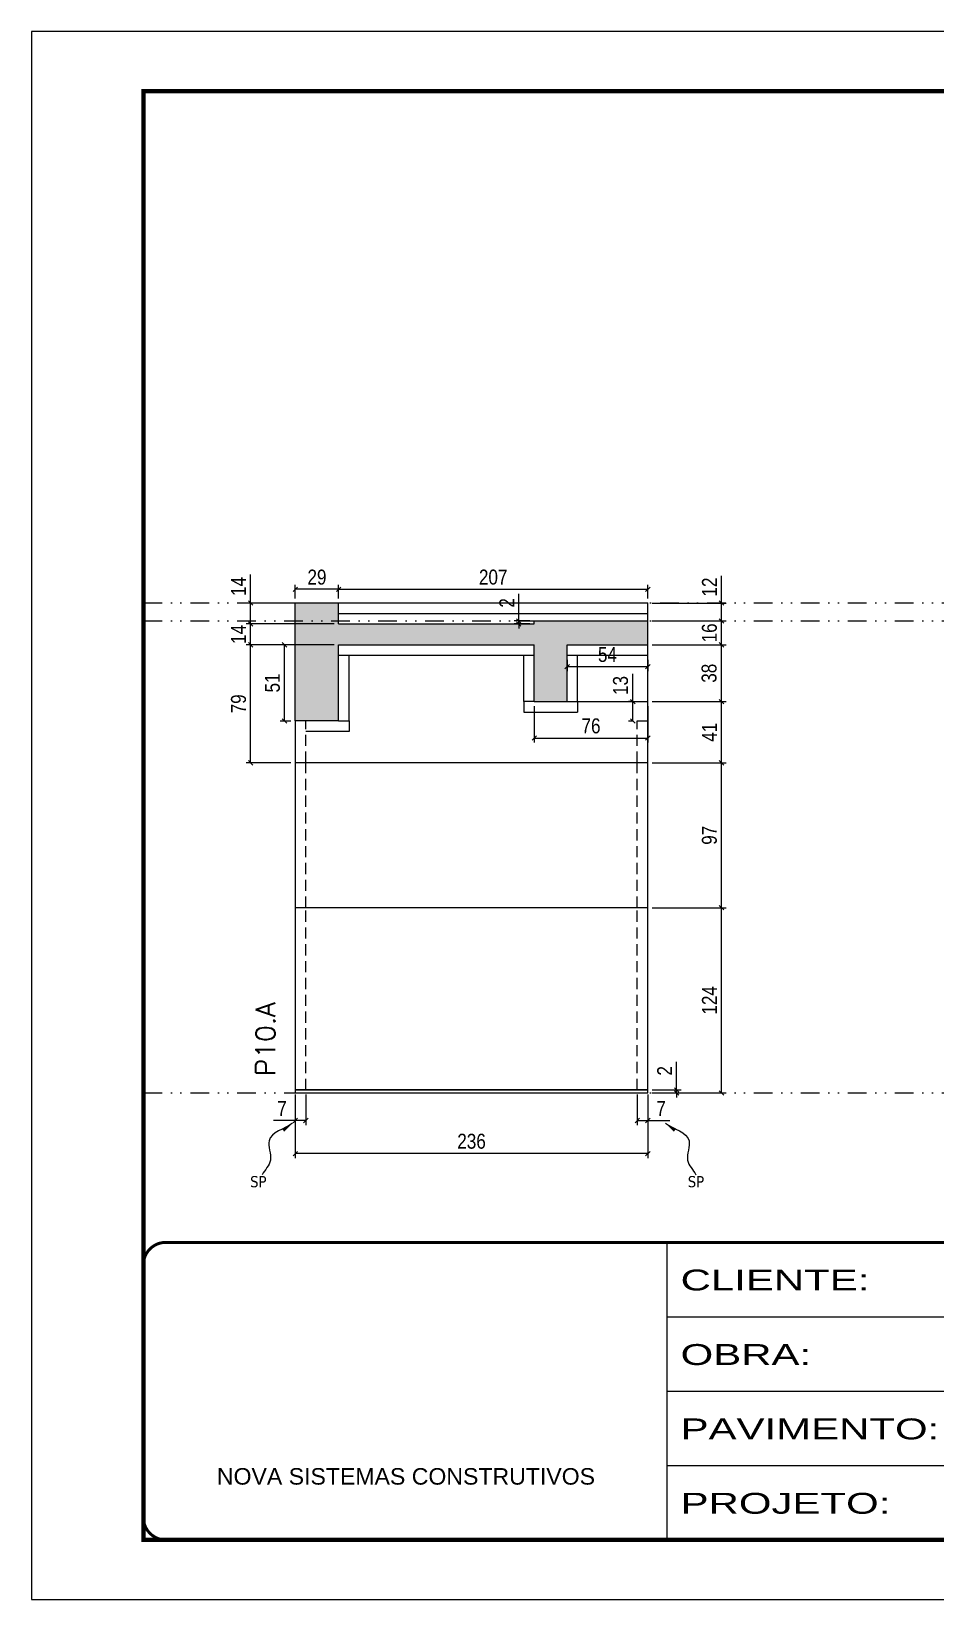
# Model space of a CAD drawing. Extents: x 14400 to 20667, y -21631 to 6985.
# Drawn here: x 17597 to 18202, y 4786 to 5836 of the extents above; entities that cross this region are included whole.
import ezdxf

# ---------------------------------------------------------------- set-up
doc = ezdxf.new("R2010")
doc.units = 0
for name, pattern in [('CONTINUO', [0]), ('DASHED', [0.75, 0.5, -0.25]), ('DIVIDE2', [0.625, 0.25, -0.125, 0, -0.125, 0, -0.125]), ('HIDDEN', [0.375, 0.25, -0.125])]:
    doc.linetypes.add(name, pattern=pattern)
for name, color, linetype in [('COTA', 241, 'Continuous'), ('Nível', 160, 'Continuous'), ('Painéis', 200, 'Continuous'), ('SARR_2.2x7', 40, 'Continuous'), ('texto', 7, 'Continuous')]:
    doc.layers.add(name, color=color, linetype=linetype)
for name, color, linetype, lineweight in [('Folhas', 255, 'Continuous', 9), ('SARRAFO DE PRESSAO', 251, 'DASHED', 9), ('Texto Seção', 7, 'Continuous', 15)]:
    doc.layers.add(name, color=color, linetype=linetype, lineweight=lineweight)
doc.styles.add('ARIAL', font='arial.ttf')
doc.styles.add('COTA TECNICA', font='techl___.ttf', dxfattribs={"height": 10})
doc.styles.add('COTA TECNICA-50', font='techl___.ttf', dxfattribs={"height": 10})
doc.styles.add('REGUA-120', font='ROMANS.shx', dxfattribs={"height": 15})
doc.styles.get("Standard").update_dxf_attribs({"font": 'arial.ttf'})
doc.styles.add('Tecnologia', font='')
doc.styles.get('Tecnologia').set_extended_font_data('Forgotten Futurist')
doc.dimstyles.new('COTA PAINEL-50', dxfattribs={"dimtxt": 10, "dimasz": 3, "dimexe": 3, "dimexo": 3, "dimgap": 3, "dimtad": 1, "dimdec": 1, "dimzin": 12, "dimdsep": 46, "dimtxsty": 'COTA TECNICA-50', "dimblk1": 'OBLIQUE', "dimblk2": 'OBLIQUE', "dimsah": 1, "dimcen": 0.9, "dimclrd": 4, "dimclre": 4, "dimclrt": 240, "dimadec": 1, "dimazin": 3, "dimtfac": 1, "dimtdec": 1, "dimtmove": 0, "dimatfit": 3, "dimfxl": 1, "dimtolj": 1, "dimtzin": 12, "dimarcsym": 0})
doc.dimstyles.new('PAINEL', dxfattribs={"dimtxt": 10, "dimasz": 3, "dimexe": 3, "dimexo": 3, "dimgap": 3, "dimtad": 1, "dimdec": 1, "dimzin": 12, "dimdsep": 46, "dimtxsty": 'COTA TECNICA', "dimblk1": 'OBLIQUE', "dimblk2": 'OBLIQUE', "dimsah": 1, "dimcen": 0.9, "dimclrd": 4, "dimclre": 4, "dimclrt": 240, "dimadec": 1, "dimazin": 3, "dimtfac": 1, "dimtdec": 1, "dimtmove": 0, "dimatfit": 3, "dimfxl": 1, "dimtolj": 1, "dimtzin": 12, "dimarcsym": 0})
doc.dimstyles.get("Standard").update_dxf_attribs({"dimtxt": 0.18, "dimasz": 0.18, "dimexe": 0.18, "dimexo": 0.0625, "dimgap": 0.09, "dimtad": 0, "dimtih": 1, "dimtoh": 1, "dimdec": 4, "dimzin": 0, "dimdsep": 46, "dimtxsty": 'Standard', "dimcen": 0.09, "dimadec": 0, "dimazin": 0, "dimtfac": 1, "dimtdec": 4, "dimtofl": 0, "dimtmove": 0, "dimatfit": 3, "dimfxl": 1, "dimtolj": 1, "dimtzin": 0, "dimarcsym": 0})

# ---------------------------------------------------------------- blocks, each defined once
blk = doc.blocks.new('9999999999')
at = {"color": 30, "linetype": 'CONTINUO'}
for p, q in [((98564.6, 34230.2), (98564.6, 34429.4)), ((98564.6, 34379.6), (99584, 34379.6)), ((98564.6, 34329.8), (99488, 34329.8)), ((98564.6, 34280), (99488, 34280))]:
    blk.add_line(p, q, dxfattribs=at)
at = {"color": 30, "linetype": 'CONTINUO', "const_width": 2}
blk.add_lwpolyline([(99584, 34230.2), (99584, 34414.4, 0.414214), (99569, 34429.4), (98229, 34429.4, 0.414214), (98214, 34414.4), (98214, 34245.2, 0.414214), (98229, 34230.2), (99584, 34230.2)], format="xyb", dxfattribs=at)
at = {"layer": 'Folhas'}
blk.add_lwpolyline([(98139, 34190.2), (99624, 34190.2), (99624, 35240.2), (98139, 35240.2)], close=True, dxfattribs=at)
at = {"layer": 'Folhas', "color": 30, "const_width": 3}
blk.add_lwpolyline([(98214, 34230.2), (99584, 34230.2), (99584, 35200.2), (98214, 35200.2)], close=True, dxfattribs=at)
at = {"color": 7, "linetype": 'Continuous', "ltscale": 5, "style": 'ARIAL'}
blk.add_text('NOVA SISTEMAS CONSTRUTIVOS', height=11.059, dxfattribs=at).set_placement((98263.2, 34267.2))
at = {"layer": 'Folhas', "color": 7, "style": 'Tecnologia', "width": 1.5}
for s, p in [('CLIENTE:', (98573.7, 34397.2)), ('OBRA:', (98573.7, 34347.3)), ('PAVIMENTO:', (98573.7, 34297.5)), ('PROJETO:', (98573.7, 34247.7))]:
    blk.add_text(s, height=14, dxfattribs=at).set_placement(p)
blk = doc.blocks.new('_Oblique')
at = {"color": 0, "linetype": 'ByBlock', "lineweight": -2}
blk.add_line((-0.5, -0.5), (0.5, 0.5), dxfattribs=at)
blk = doc.blocks.new('*D612')
at = {"layer": 'COTA', "color": 4, "lineweight": -2, "transparency": 16777216}
for p, q in [((17773.7, 5124.4), (17773.7, 5081.8)), ((18009.7, 5124.4), (18009.7, 5081.8)), ((18009.7, 5084.8), (17773.7, 5084.8))]:
    blk.add_line(p, q, dxfattribs=at)
at = {"layer": 'Defpoints', "color": 0, "transparency": 16777216}
for p in [(17773.7, 5127.4), (18009.7, 5127.4), (17773.7, 5084.8)]:
    blk.add_point(p, dxfattribs=at)
at = {"layer": 'COTA', "color": 4, "lineweight": -2, "transparency": 16777216, "xscale": 3, "yscale": 3, "zscale": 3, "rotation": 180}
blk.add_blockref('_Oblique', (17773.7, 5084.8), dxfattribs=at)
at = {"layer": 'COTA', "color": 4, "lineweight": -2, "transparency": 16777216, "xscale": 3, "yscale": 3, "zscale": 3}
blk.add_blockref('_Oblique', (18009.7, 5084.8), dxfattribs=at)
at = {"layer": 'COTA', "color": 240, "transparency": 16777216, "insert": (17891.7, 5093), "char_height": 10, "attachment_point": 5, "style": 'COTA TECNICA'}
blk.add_mtext('\\A1;236', dxfattribs=at)
blk = doc.blocks.new('*D613')
at = {"layer": 'COTA', "color": 4, "lineweight": -2, "transparency": 16777216}
for p, q in [((18002.7, 5124.4), (18002.7, 5103.9)), ((18009.7, 5122.4), (18009.7, 5103.9)), ((18002.7, 5106.9), (18009.7, 5106.9)), ((18009.7, 5106.9), (18024.4, 5106.9))]:
    blk.add_line(p, q, dxfattribs=at)
at = {"layer": 'Defpoints', "color": 0, "transparency": 16777216}
for p in [(18002.7, 5127.4), (18009.7, 5125.4), (18009.7, 5106.9)]:
    blk.add_point(p, dxfattribs=at)
at = {"layer": 'COTA', "color": 4, "lineweight": -2, "transparency": 16777216, "xscale": 3, "yscale": 3, "zscale": 3, "rotation": 180}
blk.add_blockref('_Oblique', (18002.7, 5106.9), dxfattribs=at)
at = {"layer": 'COTA', "color": 4, "lineweight": -2, "transparency": 16777216, "xscale": 3, "yscale": 3, "zscale": 3}
blk.add_blockref('_Oblique', (18009.7, 5106.9), dxfattribs=at)
at = {"layer": 'COTA', "color": 240, "transparency": 16777216, "insert": (18018.6, 5115), "char_height": 10, "attachment_point": 5, "style": 'COTA TECNICA-50'}
blk.add_mtext('\\A1;7', dxfattribs=at)
blk = doc.blocks.new('*D614')
at = {"layer": 'COTA', "color": 4, "lineweight": -2, "transparency": 16777216}
for p, q in [((17780.7, 5124.4), (17780.7, 5103.9)), ((17773.7, 5122.4), (17773.7, 5103.9)), ((17773.7, 5106.9), (17759, 5106.9)), ((17780.7, 5106.9), (17773.7, 5106.9))]:
    blk.add_line(p, q, dxfattribs=at)
at = {"layer": 'Defpoints', "color": 0, "transparency": 16777216}
for p in [(17773.7, 5125.4), (17780.7, 5127.4), (17773.7, 5106.9)]:
    blk.add_point(p, dxfattribs=at)
at = {"layer": 'COTA', "color": 4, "lineweight": -2, "transparency": 16777216, "xscale": 3, "yscale": 3, "zscale": 3, "rotation": 180}
blk.add_blockref('_Oblique', (17773.7, 5106.9), dxfattribs=at)
at = {"layer": 'COTA', "color": 4, "lineweight": -2, "transparency": 16777216, "xscale": 3, "yscale": 3, "zscale": 3}
blk.add_blockref('_Oblique', (17780.7, 5106.9), dxfattribs=at)
at = {"layer": 'COTA', "color": 240, "transparency": 16777216, "insert": (17764.8, 5115), "char_height": 10, "attachment_point": 5, "style": 'COTA TECNICA-50'}
blk.add_mtext('\\A1;7', dxfattribs=at)
blk = doc.blocks.new('*D640')
at = {"layer": 'COTA', "color": 4, "linetype": 'ByBlock', "lineweight": -2, "transparency": 16777216}
for p, q in [((18012.7, 5249.4), (18062.1, 5249.4)), ((18059.1, 5125.4), (18059.1, 5249.4)), ((18012.7, 5125.4), (18062.1, 5125.4))]:
    blk.add_line(p, q, dxfattribs=at)
at = {"layer": 'Defpoints', "color": 0, "linetype": 'ByBlock', "transparency": 16777216}
for p in [(18009.7, 5249.4), (18059.1, 5249.4), (18009.7, 5125.4)]:
    blk.add_point(p, dxfattribs=at)
at = {"layer": 'COTA', "color": 4, "linetype": 'ByBlock', "lineweight": -2, "transparency": 16777216, "xscale": 3, "yscale": 3, "zscale": 3}
for p, rotation in [((18059.1, 5249.4), 90), ((18059.1, 5125.4), 270)]:
    blk.add_blockref('_Oblique', p, dxfattribs=dict(at, rotation=rotation))
at = {"layer": 'COTA', "color": 240, "linetype": 'ByBlock', "transparency": 16777216, "insert": (18051, 5187.4), "char_height": 10, "attachment_point": 5, "rotation": 90, "style": 'COTA TECNICA'}
blk.add_mtext('\\A1;124', dxfattribs=at)
blk = doc.blocks.new('*D615')
at = {"layer": 'COTA', "color": 4, "lineweight": -2, "transparency": 16777216}
for p, q in [((18029, 5127.4), (18029, 5146.2)), ((18012.7, 5127.4), (18032, 5127.4)), ((18012.7, 5125.4), (18032, 5125.4)), ((18029, 5125.4), (18029, 5127.4)), ((18029, 5125.4), (18029, 5122.4))]:
    blk.add_line(p, q, dxfattribs=at)
at = {"layer": 'Defpoints', "color": 0, "transparency": 16777216}
for p in [(18009.7, 5127.4), (18009.7, 5125.4), (18029, 5125.4)]:
    blk.add_point(p, dxfattribs=at)
at = {"layer": 'COTA', "color": 4, "lineweight": -2, "transparency": 16777216, "xscale": 3, "yscale": 3, "zscale": 3}
for p, rotation in [((18029, 5127.4), 270), ((18029, 5125.4), 90)]:
    blk.add_blockref('_Oblique', p, dxfattribs=dict(at, rotation=rotation))
at = {"layer": 'COTA', "color": 240, "transparency": 16777216, "insert": (18021, 5140.2), "char_height": 10, "attachment_point": 5, "rotation": 90, "style": 'COTA TECNICA-50'}
blk.add_mtext('\\A1;2', dxfattribs=at)
blk = doc.blocks.new('*D641')
at = {"layer": 'COTA', "color": 4, "linetype": 'ByBlock', "lineweight": -2, "transparency": 16777216}
for p, q in [((18012.7, 5249.4), (18062.1, 5249.4)), ((18059.1, 5125.4), (18059.1, 5249.4)), ((18012.7, 5125.4), (18062.1, 5125.4))]:
    blk.add_line(p, q, dxfattribs=at)
at = {"layer": 'Defpoints', "color": 0, "linetype": 'ByBlock', "transparency": 16777216}
for p in [(18009.7, 5249.4), (18059.1, 5249.4), (18009.7, 5125.4)]:
    blk.add_point(p, dxfattribs=at)
at = {"layer": 'COTA', "color": 4, "linetype": 'ByBlock', "lineweight": -2, "transparency": 16777216, "xscale": 3, "yscale": 3, "zscale": 3}
for p, rotation in [((18059.1, 5249.4), 90), ((18059.1, 5125.4), 270)]:
    blk.add_blockref('_Oblique', p, dxfattribs=dict(at, rotation=rotation))
at = {"layer": 'COTA', "color": 240, "linetype": 'ByBlock', "transparency": 16777216, "insert": (18051, 5187.4), "char_height": 10, "attachment_point": 5, "rotation": 90, "style": 'COTA TECNICA'}
blk.add_mtext('\\A1;124', dxfattribs=at)
blk = doc.blocks.new('*D642')
at = {"layer": 'COTA', "color": 4, "lineweight": -2, "transparency": 16777216}
for p, q in [((18012.7, 5346.4), (18062.1, 5346.4)), ((18059.1, 5249.4), (18059.1, 5346.4)), ((18012.7, 5249.4), (18062.1, 5249.4))]:
    blk.add_line(p, q, dxfattribs=at)
at = {"layer": 'Defpoints', "color": 0, "transparency": 16777216}
for p in [(18009.7, 5346.4), (18059.1, 5346.4), (18009.7, 5249.4)]:
    blk.add_point(p, dxfattribs=at)
at = {"layer": 'COTA', "color": 4, "lineweight": -2, "transparency": 16777216, "xscale": 3, "yscale": 3, "zscale": 3}
for p, rotation in [((18059.1, 5346.4), 90), ((18059.1, 5249.4), 270)]:
    blk.add_blockref('_Oblique', p, dxfattribs=dict(at, rotation=rotation))
at = {"layer": 'COTA', "color": 240, "transparency": 16777216, "insert": (18051, 5297.9), "char_height": 10, "attachment_point": 5, "rotation": 90, "style": 'COTA TECNICA'}
blk.add_mtext('\\A1;97', dxfattribs=at)
blk = doc.blocks.new('*D643')
at = {"layer": 'COTA', "color": 4, "lineweight": -2, "transparency": 16777216}
for p, q in [((17933.7, 5384.4), (17933.7, 5360)), ((18009.7, 5384.4), (18009.7, 5360)), ((17933.7, 5363), (18009.7, 5363))]:
    blk.add_line(p, q, dxfattribs=at)
at = {"layer": 'Defpoints', "color": 0, "transparency": 16777216}
for p in [(17933.7, 5387.4), (18009.7, 5387.4), (18009.7, 5363)]:
    blk.add_point(p, dxfattribs=at)
at = {"layer": 'COTA', "color": 4, "lineweight": -2, "transparency": 16777216, "xscale": 3, "yscale": 3, "zscale": 3, "rotation": 180}
blk.add_blockref('_Oblique', (17933.7, 5363), dxfattribs=at)
at = {"layer": 'COTA', "color": 4, "lineweight": -2, "transparency": 16777216, "xscale": 3, "yscale": 3, "zscale": 3}
blk.add_blockref('_Oblique', (18009.7, 5363), dxfattribs=at)
at = {"layer": 'COTA', "color": 240, "transparency": 16777216, "insert": (17971.7, 5371.1), "char_height": 10, "attachment_point": 5, "style": 'COTA TECNICA'}
blk.add_mtext('\\A1;76', dxfattribs=at)
blk = doc.blocks.new('*D644')
at = {"layer": 'COTA', "color": 4, "lineweight": -2, "transparency": 16777216}
for p, q in [((17773.7, 5456.4), (17773.7, 5465.6)), ((17802.7, 5462.6), (17773.7, 5462.6)), ((17802.7, 5456.4), (17802.7, 5465.6))]:
    blk.add_line(p, q, dxfattribs=at)
at = {"layer": 'Defpoints', "color": 0, "transparency": 16777216}
for p in [(17773.7, 5462.6), (17773.7, 5453.4), (17802.7, 5453.4)]:
    blk.add_point(p, dxfattribs=at)
at = {"layer": 'COTA', "color": 4, "lineweight": -2, "transparency": 16777216, "xscale": 3, "yscale": 3, "zscale": 3, "rotation": 180}
blk.add_blockref('_Oblique', (17773.7, 5462.6), dxfattribs=at)
at = {"layer": 'COTA', "color": 4, "lineweight": -2, "transparency": 16777216, "xscale": 3, "yscale": 3, "zscale": 3}
blk.add_blockref('_Oblique', (17802.7, 5462.6), dxfattribs=at)
at = {"layer": 'COTA', "color": 240, "transparency": 16777216, "insert": (17788.2, 5470.7), "char_height": 10, "attachment_point": 5, "style": 'COTA TECNICA'}
blk.add_mtext('\\A1;29', dxfattribs=at)
blk = doc.blocks.new('*D645')
at = {"layer": 'COTA', "color": 4, "lineweight": -2, "transparency": 16777216}
for p, q in [((17802.7, 5456.4), (17802.7, 5465.6)), ((17802.7, 5462.6), (18009.7, 5462.6)), ((18009.7, 5456.4), (18009.7, 5465.6))]:
    blk.add_line(p, q, dxfattribs=at)
at = {"layer": 'Defpoints', "color": 0, "transparency": 16777216}
for p in [(18009.7, 5462.6), (17802.7, 5453.4), (18009.7, 5453.4)]:
    blk.add_point(p, dxfattribs=at)
at = {"layer": 'COTA', "color": 4, "lineweight": -2, "transparency": 16777216, "xscale": 3, "yscale": 3, "zscale": 3, "rotation": 180}
blk.add_blockref('_Oblique', (17802.7, 5462.6), dxfattribs=at)
at = {"layer": 'COTA', "color": 4, "lineweight": -2, "transparency": 16777216, "xscale": 3, "yscale": 3, "zscale": 3}
blk.add_blockref('_Oblique', (18009.7, 5462.6), dxfattribs=at)
at = {"layer": 'COTA', "color": 240, "transparency": 16777216, "insert": (17906.2, 5470.7), "char_height": 10, "attachment_point": 5, "style": 'COTA TECNICA'}
blk.add_mtext('\\A1;207', dxfattribs=at)
blk = doc.blocks.new('*D646')
at = {"layer": 'COTA', "color": 4, "lineweight": -2, "transparency": 16777216}
for p, q in [((18012.7, 5441.4), (18062.1, 5441.4)), ((18059.1, 5425.4), (18059.1, 5441.4)), ((18012.7, 5425.4), (18062.1, 5425.4))]:
    blk.add_line(p, q, dxfattribs=at)
at = {"layer": 'Defpoints', "color": 0, "transparency": 16777216}
for p in [(18009.7, 5441.4), (18059.1, 5441.4), (18009.7, 5425.4)]:
    blk.add_point(p, dxfattribs=at)
at = {"layer": 'COTA', "color": 4, "lineweight": -2, "transparency": 16777216, "xscale": 3, "yscale": 3, "zscale": 3}
for p, rotation in [((18059.1, 5441.4), 90), ((18059.1, 5425.4), 270)]:
    blk.add_blockref('_Oblique', p, dxfattribs=dict(at, rotation=rotation))
at = {"layer": 'COTA', "color": 240, "transparency": 16777216, "insert": (18051, 5433.4), "char_height": 10, "attachment_point": 5, "rotation": 90, "style": 'COTA TECNICA'}
blk.add_mtext('\\A1;16', dxfattribs=at)
blk = doc.blocks.new('*D647')
at = {"layer": 'COTA', "color": 4, "lineweight": -2, "transparency": 16777216}
for p, q in [((18012.7, 5425.4), (18062.1, 5425.4)), ((18059.1, 5387.4), (18059.1, 5425.4)), ((18012.7, 5387.4), (18062.1, 5387.4))]:
    blk.add_line(p, q, dxfattribs=at)
at = {"layer": 'Defpoints', "color": 0, "transparency": 16777216}
for p in [(18009.7, 5425.4), (18059.1, 5425.4), (18009.7, 5387.4)]:
    blk.add_point(p, dxfattribs=at)
at = {"layer": 'COTA', "color": 4, "lineweight": -2, "transparency": 16777216, "xscale": 3, "yscale": 3, "zscale": 3}
for p, rotation in [((18059.1, 5425.4), 90), ((18059.1, 5387.4), 270)]:
    blk.add_blockref('_Oblique', p, dxfattribs=dict(at, rotation=rotation))
at = {"layer": 'COTA', "color": 240, "transparency": 16777216, "insert": (18050.8, 5406.4), "char_height": 10, "attachment_point": 5, "rotation": 90, "style": 'COTA TECNICA'}
blk.add_mtext('\\A1;38', dxfattribs=at)
blk = doc.blocks.new('*D648')
at = {"layer": 'COTA', "color": 4, "lineweight": -2, "transparency": 16777216}
for p, q in [((18059.1, 5453.4), (18059.1, 5471.7)), ((18012.7, 5453.4), (18062.1, 5453.4)), ((18059.1, 5441.4), (18059.1, 5453.4)), ((18012.7, 5441.4), (18062.1, 5441.4))]:
    blk.add_line(p, q, dxfattribs=at)
at = {"layer": 'Defpoints', "color": 0, "transparency": 16777216}
for p in [(18009.7, 5453.4), (18059.1, 5453.4), (18009.7, 5441.4)]:
    blk.add_point(p, dxfattribs=at)
at = {"layer": 'COTA', "color": 4, "lineweight": -2, "transparency": 16777216, "xscale": 3, "yscale": 3, "zscale": 3}
for p, rotation in [((18059.1, 5453.4), 90), ((18059.1, 5441.4), 270)]:
    blk.add_blockref('_Oblique', p, dxfattribs=dict(at, rotation=rotation))
at = {"layer": 'COTA', "color": 240, "transparency": 16777216, "insert": (18051, 5464.1), "char_height": 10, "attachment_point": 5, "rotation": 90, "style": 'COTA TECNICA'}
blk.add_mtext('\\A1;12', dxfattribs=at)
blk = doc.blocks.new('*D649')
at = {"layer": 'COTA', "color": 4, "lineweight": -2, "transparency": 16777216}
for p, q in [((17923.3, 5441.4), (17923.3, 5459.5)), ((17930.7, 5441.4), (17920.3, 5441.4)), ((17930.7, 5439.4), (17920.3, 5439.4)), ((17923.3, 5439.4), (17923.3, 5441.4)), ((17923.3, 5439.4), (17923.3, 5436.4))]:
    blk.add_line(p, q, dxfattribs=at)
at = {"layer": 'Defpoints', "color": 0, "transparency": 16777216}
for p in [(17923.3, 5441.4), (17933.7, 5441.4), (17933.7, 5439.4)]:
    blk.add_point(p, dxfattribs=at)
at = {"layer": 'COTA', "color": 4, "lineweight": -2, "transparency": 16777216, "xscale": 3, "yscale": 3, "zscale": 3}
for p, rotation in [((17923.3, 5441.4), 270), ((17923.3, 5439.4), 90)]:
    blk.add_blockref('_Oblique', p, dxfattribs=dict(at, rotation=rotation))
at = {"layer": 'COTA', "color": 240, "transparency": 16777216, "insert": (17915.3, 5453.5), "char_height": 10, "attachment_point": 5, "rotation": 90, "style": 'COTA TECNICA'}
blk.add_mtext('\\A1;2', dxfattribs=at)
blk = doc.blocks.new('*D662')
at = {"layer": 'COTA', "color": 4, "lineweight": -2, "transparency": 16777216}
for p, q in [((18012.7, 5387.4), (18062.1, 5387.4)), ((18059.1, 5346.4), (18059.1, 5387.4)), ((18012.7, 5346.4), (18062.1, 5346.4))]:
    blk.add_line(p, q, dxfattribs=at)
at = {"layer": 'Defpoints', "color": 0, "transparency": 16777216}
for p in [(18009.7, 5387.4), (18059.1, 5387.4), (18009.7, 5346.4)]:
    blk.add_point(p, dxfattribs=at)
at = {"layer": 'COTA', "color": 4, "lineweight": -2, "transparency": 16777216, "xscale": 3, "yscale": 3, "zscale": 3}
for p, rotation in [((18059.1, 5387.4), 90), ((18059.1, 5346.4), 270)]:
    blk.add_blockref('_Oblique', p, dxfattribs=dict(at, rotation=rotation))
at = {"layer": 'COTA', "color": 240, "transparency": 16777216, "insert": (18051, 5366.9), "char_height": 10, "attachment_point": 5, "rotation": 90, "style": 'COTA TECNICA'}
blk.add_mtext('\\A1;41', dxfattribs=at)
blk = doc.blocks.new('*D663')
at = {"layer": 'COTA', "color": 4, "lineweight": -2, "transparency": 16777216}
for p, q in [((17799.7, 5425.4), (17763.5, 5425.4)), ((17766.5, 5374.4), (17766.5, 5425.4)), ((17770.7, 5374.4), (17763.5, 5374.4))]:
    blk.add_line(p, q, dxfattribs=at)
at = {"layer": 'Defpoints', "color": 0, "transparency": 16777216}
for p in [(17766.5, 5425.4), (17802.7, 5425.4), (17773.7, 5374.4)]:
    blk.add_point(p, dxfattribs=at)
at = {"layer": 'COTA', "color": 4, "lineweight": -2, "transparency": 16777216, "xscale": 3, "yscale": 3, "zscale": 3}
for p, rotation in [((17766.5, 5425.4), 90), ((17766.5, 5374.4), 270)]:
    blk.add_blockref('_Oblique', p, dxfattribs=dict(at, rotation=rotation))
at = {"layer": 'COTA', "color": 240, "transparency": 16777216, "insert": (17758.4, 5399.9), "char_height": 10, "attachment_point": 5, "rotation": 90, "style": 'COTA TECNICA'}
blk.add_mtext('\\A1;51', dxfattribs=at)
blk = doc.blocks.new('*D664')
at = {"layer": 'COTA', "color": 4, "lineweight": -2, "transparency": 16777216}
for p, q in [((17799.7, 5439.4), (17740.8, 5439.4)), ((17743.8, 5425.4), (17743.8, 5439.4)), ((17799.7, 5425.4), (17740.8, 5425.4))]:
    blk.add_line(p, q, dxfattribs=at)
at = {"layer": 'Defpoints', "color": 0, "transparency": 16777216}
for p in [(17743.8, 5439.4), (17802.7, 5439.4), (17802.7, 5425.4)]:
    blk.add_point(p, dxfattribs=at)
at = {"layer": 'COTA', "color": 4, "lineweight": -2, "transparency": 16777216, "xscale": 3, "yscale": 3, "zscale": 3}
for p, rotation in [((17743.8, 5439.4), 90), ((17743.8, 5425.4), 270)]:
    blk.add_blockref('_Oblique', p, dxfattribs=dict(at, rotation=rotation))
at = {"layer": 'COTA', "color": 240, "transparency": 16777216, "insert": (17735.7, 5432.4), "char_height": 10, "attachment_point": 5, "rotation": 90, "style": 'COTA TECNICA'}
blk.add_mtext('\\A1;14', dxfattribs=at)
blk = doc.blocks.new('*D665')
at = {"layer": 'COTA', "color": 4, "lineweight": -2, "transparency": 16777216}
for p, q in [((17743.8, 5453.4), (17743.8, 5472.6)), ((17770.7, 5453.4), (17740.8, 5453.4)), ((17743.8, 5439.4), (17743.8, 5453.4)), ((17799.7, 5439.4), (17740.8, 5439.4))]:
    blk.add_line(p, q, dxfattribs=at)
at = {"layer": 'Defpoints', "color": 0, "transparency": 16777216}
for p in [(17743.8, 5453.4), (17773.7, 5453.4), (17802.7, 5439.4)]:
    blk.add_point(p, dxfattribs=at)
at = {"layer": 'COTA', "color": 4, "lineweight": -2, "transparency": 16777216, "xscale": 3, "yscale": 3, "zscale": 3}
for p, rotation in [((17743.8, 5453.4), 90), ((17743.8, 5439.4), 270)]:
    blk.add_blockref('_Oblique', p, dxfattribs=dict(at, rotation=rotation))
at = {"layer": 'COTA', "color": 240, "transparency": 16777216, "insert": (17735.7, 5464.5), "char_height": 10, "attachment_point": 5, "rotation": 90, "style": 'COTA TECNICA'}
blk.add_mtext('\\A1;14', dxfattribs=at)
blk = doc.blocks.new('*D666')
at = {"layer": 'COTA', "color": 4, "lineweight": -2, "transparency": 16777216}
for p, q in [((17999.7, 5387.4), (17999.7, 5406)), ((17999.7, 5387.4), (17996.7, 5387.4)), ((17999.7, 5374.4), (17999.7, 5387.4)), ((17999.7, 5374.4), (17996.7, 5374.4))]:
    blk.add_line(p, q, dxfattribs=at)
at = {"layer": 'Defpoints', "color": 0, "transparency": 16777216}
for p in [(17999.7, 5387.4), (18002.7, 5387.4), (18002.7, 5374.4)]:
    blk.add_point(p, dxfattribs=at)
at = {"layer": 'COTA', "color": 4, "lineweight": -2, "transparency": 16777216, "xscale": 3, "yscale": 3, "zscale": 3}
for p, rotation in [((17999.7, 5387.4), 90), ((17999.7, 5374.4), 270)]:
    blk.add_blockref('_Oblique', p, dxfattribs=dict(at, rotation=rotation))
at = {"layer": 'COTA', "color": 240, "transparency": 16777216, "insert": (17991.5, 5398.2), "char_height": 10, "attachment_point": 5, "rotation": 90, "style": 'COTA TECNICA'}
blk.add_mtext('\\A1;13', dxfattribs=at)
blk = doc.blocks.new('*D622')
at = {"layer": 'COTA', "color": 4, "lineweight": -2, "transparency": 16777216}
for p, q in [((17799.7, 5425.4), (17740.8, 5425.4)), ((17743.8, 5346.4), (17743.8, 5425.4)), ((17770.7, 5346.4), (17740.8, 5346.4))]:
    blk.add_line(p, q, dxfattribs=at)
at = {"layer": 'Defpoints', "color": 0, "transparency": 16777216}
for p in [(17743.8, 5425.4), (17802.7, 5425.4), (17773.7, 5346.4)]:
    blk.add_point(p, dxfattribs=at)
at = {"layer": 'COTA', "color": 4, "lineweight": -2, "transparency": 16777216, "xscale": 3, "yscale": 3, "zscale": 3}
for p, rotation in [((17743.8, 5425.4), 90), ((17743.8, 5346.4), 270)]:
    blk.add_blockref('_Oblique', p, dxfattribs=dict(at, rotation=rotation))
at = {"layer": 'COTA', "color": 240, "transparency": 16777216, "insert": (17735.7, 5385.9), "char_height": 10, "attachment_point": 5, "rotation": 90, "style": 'COTA TECNICA'}
blk.add_mtext('\\A1;79', dxfattribs=at)
blk = doc.blocks.new('*D1393')
at = {"layer": 'COTA', "color": 4, "lineweight": -2, "transparency": 16777216}
for p, q in [((17955.7, 5415.4), (17955.7, 5407.8)), ((18009.7, 5410.8), (17955.7, 5410.8)), ((18009.7, 5415.4), (18009.7, 5407.8))]:
    blk.add_line(p, q, dxfattribs=at)
at = {"layer": 'Defpoints', "color": 0, "transparency": 16777216}
for p in [(17955.7, 5418.4), (18009.7, 5418.4), (17955.7, 5410.8)]:
    blk.add_point(p, dxfattribs=at)
at = {"layer": 'COTA', "color": 4, "lineweight": -2, "transparency": 16777216, "xscale": 3, "yscale": 3, "zscale": 3, "rotation": 180}
blk.add_blockref('_Oblique', (17955.7, 5410.8), dxfattribs=at)
at = {"layer": 'COTA', "color": 4, "lineweight": -2, "transparency": 16777216, "xscale": 3, "yscale": 3, "zscale": 3}
blk.add_blockref('_Oblique', (18009.7, 5410.8), dxfattribs=at)
at = {"layer": 'COTA', "color": 240, "transparency": 16777216, "insert": (17982.7, 5418.9), "char_height": 10, "attachment_point": 5, "style": 'COTA TECNICA'}
blk.add_mtext('\\A1;54', dxfattribs=at)

msp = doc.modelspace()

# ---------------------------------------------------------------- hatches: boundary and pattern name
at = {"layer": 'COTA'}
h = msp.add_hatch(dxfattribs=at)
h.set_pattern_fill('AR-CONC', color=256, scale=0.03)
h.set_pattern_definition([(50, (-2071.1837, 1148.575), (5.4655401, -0.4781726), [0.5715, -6.2865]), (355, (-2071.1837, 1148.575), (-1.0573026, 5.7317054), [0.4572, -5.0292175]), (100.451445, (-2070.728, 1148.535), (4.4082374, 5.2535326), [0.4857003, -5.3427073]), (46.1842, (-2071.184, 1150.099), (8.1323712, -1.2612698), [0.85725, -9.42975]), (96.635558, (-2070.506, 1149.994), (7.122124, 7.4227837), [0.7285507, -8.0140682]), (351.18415, (-2071.184, 1150.099), (7.122124, 7.4227837), [0.685799, -7.543792]), (21, (-2070.4217, 1149.718), (4.5484317, -3.0679559), [0.5715, -6.2865]), (326, (-2070.4217, 1149.718), (1.8540609, 5.525639), [0.4572, -5.0292]), (71.451445, (-2070.0427, 1149.4624), (6.4024926, 2.457683), [0.4857003, -5.3426981]), (37.5, (-2071.1837, 1148.5751), (0.0926581, 2.53665117), [0, -4.96824, 0, -5.1054, 0, -5.04825]), (7.5, (-2071.1837, 1148.575), (2.00458988, 3.00541724), [0, -2.91084, 0, -4.85394, 0, -1.92405]), (327.5, (-2072.883, 1148.5751), (4.06771786, -0.17186232), [0, -1.905, 0, -5.9436, 0, -7.8867]), (317.5, (-2073.645, 1148.575), (4.44387544, 0.76279473), [0, -2.4765, 0, -3.94716, 0, -5.6007])])
h.paths.add_polyline_path([(17773.71, 5441.44), (17802.71, 5441.44), (17802.71, 5439.44), (17933.71, 5439.44), (17933.71, 5441.44), (18009.71, 5441.44), (18009.71, 5425.44), (17955.71, 5425.44), (17955.71, 5387.44), (17933.71, 5387.44), (17933.71, 5425.44), (17802.71, 5425.44), (17802.71, 5374.44), (17773.71, 5374.44)])
h.paths.add_polyline_path([(17773.71, 5453.44), (17802.71, 5453.44), (17802.71, 5441.44), (17773.71, 5441.44)])

# ---------------------------------------------------------------- linework, layer by layer
for p, q in [((17773.71, 5374.44), (17773.71, 5453.44)), ((17773.71, 5453.44), (17802.71, 5453.44)), ((18009.71, 5425.44), (18009.71, 5441.44)), ((17933.71, 5387.44), (17926.71, 5387.44)), ((17926.71, 5387.44), (17926.71, 5380.44)), ((17962.71, 5387.44), (17962.71, 5380.44)), ((17802.71, 5374.44), (17809.71, 5374.44)), ((17809.71, 5374.44), (17809.71, 5367.44)), ((18002.71, 5374.44), (18009.71, 5374.44))]:
    msp.add_line(p, q, dxfattribs=at)
at = {"layer": 'Nível', "color": 4, "linetype": 'DIVIDE2', "ltscale": 50}
for p, q in [((17671.97, 5453.44), (19041.97, 5453.44)), ((17671.97, 5441.44), (19041.97, 5441.44)), ((17671.97, 5125.44), (19041.97, 5125.44)), ((17671.97, 5125.44), (19041.97, 5125.44))]:
    msp.add_line(p, q, dxfattribs=at)
at = {"layer": 'Painéis'}
for p, q in [((17802.71, 5453.44), (18009.71, 5453.44)), ((17802.71, 5439.44), (17802.71, 5453.44)), ((18009.71, 5441.44), (18009.71, 5453.44)), ((17802.71, 5439.44), (17933.71, 5439.44)), ((17933.71, 5439.44), (17933.71, 5441.44)), ((17933.71, 5441.44), (18009.71, 5441.44)), ((17802.71, 5425.44), (17933.71, 5425.44)), ((17802.71, 5374.44), (17802.71, 5425.44)), ((17933.71, 5387.44), (17933.71, 5425.44)), ((17955.71, 5387.44), (17955.71, 5425.44)), ((17955.71, 5425.44), (18009.71, 5425.44)), ((18009.71, 5127.44), (18009.71, 5425.44)), ((17933.71, 5387.44), (18009.71, 5387.44)), ((17773.71, 5374.44), (17773.71, 5127.44)), ((17802.71, 5374.44), (17773.71, 5374.44)), ((18009.71, 5346.44), (17773.71, 5346.44)), ((18009.71, 5249.44), (17773.71, 5249.44)), ((17773.71, 5127.44), (18009.71, 5127.44))]:
    msp.add_line(p, q, dxfattribs=at)
msp.add_lwpolyline([(18009.71, 5127.44), (17773.71, 5127.44), (17773.71, 5125.44), (18009.71, 5125.44)], close=True, dxfattribs=at)
at = {"layer": 'SARR_2.2x7'}
for p, q in [((17802.71, 5446.44), (18009.71, 5446.44)), ((17802.71, 5418.44), (17933.71, 5418.44)), ((17809.71, 5374.44), (17809.71, 5418.44)), ((17926.71, 5387.44), (17926.71, 5418.44)), ((17955.71, 5418.44), (18009.71, 5418.44)), ((17962.71, 5387.44), (17962.71, 5418.44)), ((17926.71, 5380.44), (17962.71, 5380.44)), ((17809.71, 5367.44), (17780.71, 5367.44))]:
    msp.add_line(p, q, dxfattribs=at)
at = {"layer": 'SARR_2.2x7', "linetype": 'HIDDEN', "ltscale": 30}
for p, q in [((17780.71, 5346.44), (17780.71, 5374.44)), ((18002.71, 5346.44), (18002.71, 5374.44)), ((17780.71, 5249.44), (17780.71, 5346.44)), ((18002.71, 5249.44), (18002.71, 5346.44)), ((17780.71, 5127.44), (17780.71, 5249.44)), ((18002.71, 5127.44), (18002.71, 5249.44))]:
    msp.add_line(p, q, dxfattribs=at)

# ---------------------------------------------------------------- block references
at = {"layer": 'SARRAFO DE PRESSAO', "color": 6, "linetype": 'ByBlock'}
msp.add_blockref('9999999999', (-80542.01, -29404.05), dxfattribs=at)

# ---------------------------------------------------------------- texts
at = {"layer": 'texto', "color": 0, "char_height": 7.5, "attachment_point": 5}
for insert in [(17748.93, 5065.94), (18041.96, 5065.94)]:
    msp.add_mtext('{\\fTahoma|b0|i0|c0|p34;\\C4;SP}', dxfattribs=dict(at, insert=insert))
at = {"layer": 'Texto Seção', "insert": (17760.24, 5136.69), "char_height": 13, "width": 285.3299, "attachment_point": 7, "rotation": 90, "style": 'REGUA-120'}
msp.add_mtext('\\pt26;P10.A', dxfattribs=at)

# ---------------------------------------------------------------- dimensions: what is measured, and where the dimension line sits
at = {"layer": 'COTA'}
for base, p1, p2, angle, dimstyle, picture, middle in [((17743.78, 5453.44), (17802.71, 5439.44), (17773.71, 5453.44), 90, 'PAINEL', '*D665', (17735.71, 5464.49)), ((18059.08, 5453.44), (18009.71, 5441.44), (18009.71, 5453.44), 90, 'PAINEL', '*D648', (18051.02, 5464.09)), ((17923.31, 5441.44), (17933.71, 5439.44), (17933.71, 5441.44), 90, 'PAINEL', '*D649', (17915.31, 5453.49)), ((17743.78, 5425.44), (17773.71, 5346.44), (17802.71, 5425.44), 90, 'PAINEL', '*D622', (17735.68, 5385.94)), ((17766.49, 5425.44), (17773.71, 5374.44), (17802.71, 5425.44), 90, 'PAINEL', '*D663', (17758.38, 5399.94)), ((18059.08, 5425.44), (18009.71, 5387.44), (18009.71, 5425.44), 90, 'PAINEL', '*D647', (18050.84, 5406.44)), ((17999.68, 5387.44), (18002.71, 5374.44), (18002.71, 5387.44), 90, 'PAINEL', '*D666', (17991.46, 5398.19)), ((18059.08, 5387.44), (18009.71, 5346.44), (18009.71, 5387.44), 90, 'PAINEL', '*D662', (18051, 5366.94)), ((18059.08, 5346.44), (18009.71, 5249.44), (18009.71, 5346.44), 90, 'PAINEL', '*D642', (18050.97, 5297.94)), ((17773.71, 5106.93), (17780.71, 5127.44), (17773.71, 5125.44), 180, 'COTA PAINEL-50', '*D614', (17764.84, 5115))]:
    dim = msp.add_linear_dim(base=base, p1=p1, p2=p2, angle=angle, dimstyle=dimstyle, dxfattribs=at)
    dim.commit()
    dim.dimension.update_dxf_attribs({"geometry": picture, "text_midpoint": middle})
for base, p1, p2, dimstyle, picture, middle in [((17773.71, 5462.62), (17802.71, 5453.44), (17773.71, 5453.44), 'PAINEL', '*D644', (17788.21, 5470.71)), ((18009.71, 5462.62), (17802.71, 5453.44), (18009.71, 5453.44), 'PAINEL', '*D645', (17906.21, 5470.72)), ((17955.71, 5410.81), (18009.71, 5418.44), (17955.71, 5418.44), 'PAINEL', '*D1393', (17982.71, 5418.92)), ((18009.71, 5363.04), (17933.71, 5387.44), (18009.71, 5387.44), 'PAINEL', '*D643', (17971.71, 5371.15)), ((18009.71, 5106.93), (18002.71, 5127.44), (18009.71, 5125.44), 'COTA PAINEL-50', '*D613', (18018.57, 5115))]:
    dim = msp.add_linear_dim(base=base, p1=p1, p2=p2, dimstyle=dimstyle, dxfattribs=at)
    dim.commit()
    dim.dimension.update_dxf_attribs({"geometry": picture, "text_midpoint": middle})
dim = msp.add_linear_dim(base=(17743.78, 5439.44), p1=(17802.71, 5425.44), p2=(17802.71, 5439.44), angle=90, dimstyle='PAINEL', override={"dimtmove": 1}, dxfattribs=at)
dim.commit()
dim.dimension.update_dxf_attribs({"geometry": '*D664', "text_midpoint": (17743.78, 5432.44), "dimtype": 160})
for base, p1, p2, dimstyle, picture, middle in [((18059.08, 5441.44), (18009.71, 5425.44), (18009.71, 5441.44), 'PAINEL', '*D646', (18059.08, 5433.44)), ((18028.97, 5125.44), (18009.71, 5127.44), (18009.71, 5125.44), 'COTA PAINEL-50', '*D615', (18028.97, 5140.18))]:
    dim = msp.add_linear_dim(base=base, p1=p1, p2=p2, angle=90, dimstyle=dimstyle, dxfattribs=at)
    dim.commit()
    dim.dimension.update_dxf_attribs({"geometry": picture, "text_midpoint": middle, "dimtype": 160})
at = {"layer": 'COTA', "linetype": 'ByBlock'}
for picture in ['*D640', '*D641']:
    dim = msp.add_aligned_dim(p1=(18009.71, 5125.44), p2=(18009.71, 5249.44), distance=-49.37, dimstyle='PAINEL', dxfattribs=at)
    dim.commit()
    dim.dimension.update_dxf_attribs({"geometry": picture, "text_midpoint": (18051, 5187.44)})
at = {"layer": 'COTA'}
dim = msp.add_linear_dim(base=(17773.71, 5084.76), p1=(18009.71, 5127.44), p2=(17773.71, 5127.44), angle=180, dimstyle='PAINEL', override={"dimarcsym": 2}, dxfattribs=at)
dim.commit()
dim.dimension.update_dxf_attribs({"geometry": '*D612', "text_midpoint": (17891.71, 5092.98)})

# ---------------------------------------------------------------- leaders
at = {"layer": 'COTA', "path_type": 1}
for points in [[(17771.88, 5105.25), (17756.1, 5093.42), (17757.02, 5080.41), (17751.47, 5070.63)], [(18021.54, 5105.25), (18037.32, 5093.42), (18036.4, 5080.41), (18041.95, 5070.63)]]:
    msp.add_leader(points, dimstyle='Standard', override={"dimasz": 8}, dxfattribs=at)

doc.saveas('drawing.dxf')
